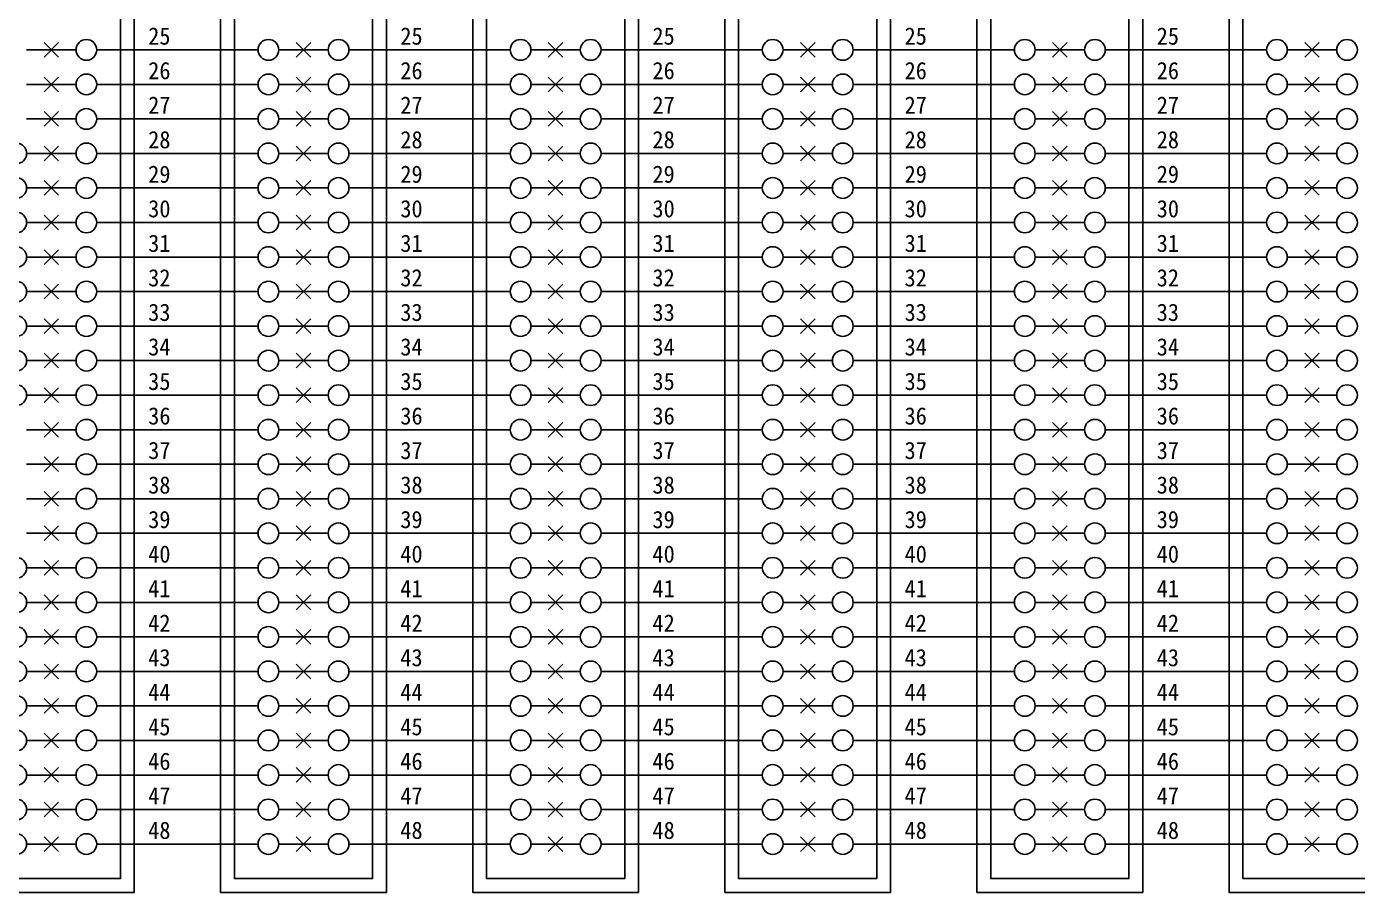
# Model space of a CAD drawing. Extents: x 11696 to 12866, y -1080 to -251.
# Drawn here: x 12125.9 to 12357.1, y -703.2 to -552.8 of the extents above; entities that cross this region are included whole.
import ezdxf
from ezdxf.enums import TextEntityAlignment as Align

# ---------------------------------------------------------------- set-up
doc = ezdxf.new("R2010")
doc.units = 0
doc.header["$LTSCALE"] = 10
doc.header["$MEASUREMENT"] = 0
for name, color, linetype in [('TN-CABL', 4, 'Continuous'), ('TN-TABL', 3, 'Continuous'), ('TN-TEXT', 3, 'Continuous')]:
    doc.layers.add(name, color=color, linetype=linetype)
doc.styles.get("Standard").update_dxf_attribs({"font": 'GulimChe.ttf'})

msp = doc.modelspace()

# ---------------------------------------------------------------- linework, layer by layer
at = {"layer": 'TN-CABL', "flags": 128}
for points in [[(12134.47, -556.85), (12125.88, -556.85)], [(12138.07, -556.85), (12166.09, -556.85)], [(12178.27, -556.85), (12169.68, -556.85)], [(12181.87, -556.85), (12209.89, -556.85)], [(12222.07, -556.85), (12213.48, -556.85)], [(12225.67, -556.85), (12253.69, -556.85)], [(12265.87, -556.85), (12257.28, -556.85)], [(12269.47, -556.85), (12297.49, -556.85)], [(12309.67, -556.85), (12301.08, -556.85)], [(12313.27, -556.85), (12341.29, -556.85)], [(12353.47, -556.85), (12344.88, -556.85)], [(12134.47, -562.85), (12125.88, -562.85)], [(12166.09, -562.85), (12138.07, -562.85)], [(12178.27, -562.85), (12169.68, -562.85)], [(12209.89, -562.85), (12181.87, -562.85)], [(12222.07, -562.85), (12213.48, -562.85)], [(12253.69, -562.85), (12225.67, -562.85)], [(12265.87, -562.85), (12257.28, -562.85)], [(12297.49, -562.85), (12269.47, -562.85)], [(12309.67, -562.85), (12301.08, -562.85)], [(12341.29, -562.85), (12313.27, -562.85)], [(12353.47, -562.85), (12344.88, -562.85)], [(12134.47, -568.85), (12125.88, -568.85)], [(12166.09, -568.85), (12138.07, -568.85)], [(12178.27, -568.85), (12169.68, -568.85)], [(12209.89, -568.85), (12181.87, -568.85)], [(12222.07, -568.85), (12213.48, -568.85)], [(12253.69, -568.85), (12225.67, -568.85)], [(12265.87, -568.85), (12257.28, -568.85)], [(12297.49, -568.85), (12269.47, -568.85)], [(12309.67, -568.85), (12301.08, -568.85)], [(12341.29, -568.85), (12313.27, -568.85)], [(12353.47, -568.85), (12344.88, -568.85)], [(12134.47, -574.85), (12125.88, -574.85)], [(12166.09, -574.85), (12138.07, -574.85)], [(12178.27, -574.85), (12169.68, -574.85)], [(12209.89, -574.85), (12181.87, -574.85)], [(12222.07, -574.85), (12213.48, -574.85)], [(12253.69, -574.85), (12225.67, -574.85)], [(12265.87, -574.85), (12257.28, -574.85)], [(12297.49, -574.85), (12269.47, -574.85)], [(12309.67, -574.85), (12301.08, -574.85)], [(12341.29, -574.85), (12313.27, -574.85)], [(12353.47, -574.85), (12344.88, -574.85)], [(12134.47, -580.85), (12125.88, -580.85)], [(12166.09, -580.85), (12138.07, -580.85)], [(12178.27, -580.85), (12169.68, -580.85)], [(12209.89, -580.85), (12181.87, -580.85)], [(12222.07, -580.85), (12213.48, -580.85)], [(12253.69, -580.85), (12225.67, -580.85)], [(12265.87, -580.85), (12257.28, -580.85)], [(12297.49, -580.85), (12269.47, -580.85)], [(12309.67, -580.85), (12301.08, -580.85)], [(12341.29, -580.85), (12313.27, -580.85)], [(12353.47, -580.85), (12344.88, -580.85)], [(12134.47, -586.85), (12125.88, -586.85)], [(12166.09, -586.85), (12138.07, -586.85)], [(12178.27, -586.85), (12169.68, -586.85)], [(12209.89, -586.85), (12181.87, -586.85)], [(12222.07, -586.85), (12213.48, -586.85)], [(12253.69, -586.85), (12225.67, -586.85)], [(12265.87, -586.85), (12257.28, -586.85)], [(12297.49, -586.85), (12269.47, -586.85)], [(12309.67, -586.85), (12301.08, -586.85)], [(12341.29, -586.85), (12313.27, -586.85)], [(12353.47, -586.85), (12344.88, -586.85)], [(12134.47, -592.85), (12125.88, -592.85)], [(12166.09, -592.85), (12138.07, -592.85)], [(12178.27, -592.85), (12169.68, -592.85)], [(12209.89, -592.85), (12181.87, -592.85)], [(12222.07, -592.85), (12213.48, -592.85)], [(12253.69, -592.85), (12225.67, -592.85)], [(12265.87, -592.85), (12257.28, -592.85)], [(12297.49, -592.85), (12269.47, -592.85)], [(12309.67, -592.85), (12301.08, -592.85)], [(12341.29, -592.85), (12313.27, -592.85)], [(12353.47, -592.85), (12344.88, -592.85)], [(12134.47, -598.85), (12125.88, -598.85)], [(12166.09, -598.85), (12138.07, -598.85)], [(12178.27, -598.85), (12169.68, -598.85)], [(12209.89, -598.85), (12181.87, -598.85)], [(12222.07, -598.85), (12213.48, -598.85)], [(12253.69, -598.85), (12225.67, -598.85)], [(12265.87, -598.85), (12257.28, -598.85)], [(12297.49, -598.85), (12269.47, -598.85)], [(12309.67, -598.85), (12301.08, -598.85)], [(12341.29, -598.85), (12313.27, -598.85)], [(12353.47, -598.85), (12344.88, -598.85)], [(12134.47, -604.85), (12125.88, -604.85)], [(12166.09, -604.85), (12138.07, -604.85)], [(12178.27, -604.85), (12169.68, -604.85)], [(12209.89, -604.85), (12181.87, -604.85)], [(12222.07, -604.85), (12213.48, -604.85)], [(12253.69, -604.85), (12225.67, -604.85)], [(12265.87, -604.85), (12257.28, -604.85)], [(12297.49, -604.85), (12269.47, -604.85)], [(12309.67, -604.85), (12301.08, -604.85)], [(12341.29, -604.85), (12313.27, -604.85)], [(12353.47, -604.85), (12344.88, -604.85)], [(12134.47, -610.85), (12125.88, -610.85)], [(12166.09, -610.85), (12138.07, -610.85)], [(12178.27, -610.85), (12169.68, -610.85)], [(12209.89, -610.85), (12181.87, -610.85)], [(12222.07, -610.85), (12213.48, -610.85)], [(12253.69, -610.85), (12225.67, -610.85)], [(12265.87, -610.85), (12257.28, -610.85)], [(12297.49, -610.85), (12269.47, -610.85)], [(12309.67, -610.85), (12301.08, -610.85)], [(12341.29, -610.85), (12313.27, -610.85)], [(12353.47, -610.85), (12344.88, -610.85)], [(12134.47, -616.85), (12125.88, -616.85)], [(12166.09, -616.85), (12138.07, -616.85)], [(12178.27, -616.85), (12169.68, -616.85)], [(12209.89, -616.85), (12181.87, -616.85)], [(12222.07, -616.85), (12213.48, -616.85)], [(12253.69, -616.85), (12225.67, -616.85)], [(12265.87, -616.85), (12257.28, -616.85)], [(12297.49, -616.85), (12269.47, -616.85)], [(12309.67, -616.85), (12301.08, -616.85)], [(12341.29, -616.85), (12313.27, -616.85)], [(12353.47, -616.85), (12344.88, -616.85)], [(12134.47, -622.85), (12125.88, -622.85)], [(12166.09, -622.85), (12138.07, -622.85)], [(12178.27, -622.85), (12169.68, -622.85)], [(12209.89, -622.85), (12181.87, -622.85)], [(12222.07, -622.85), (12213.48, -622.85)], [(12253.69, -622.85), (12225.67, -622.85)], [(12265.87, -622.85), (12257.28, -622.85)], [(12297.49, -622.85), (12269.47, -622.85)], [(12309.67, -622.85), (12301.08, -622.85)], [(12341.29, -622.85), (12313.27, -622.85)], [(12353.47, -622.85), (12344.88, -622.85)], [(12134.47, -628.85), (12125.88, -628.85)], [(12166.09, -628.85), (12138.07, -628.85)], [(12178.27, -628.85), (12169.68, -628.85)], [(12209.89, -628.85), (12181.87, -628.85)], [(12222.07, -628.85), (12213.48, -628.85)], [(12253.69, -628.85), (12225.67, -628.85)], [(12265.87, -628.85), (12257.28, -628.85)], [(12297.49, -628.85), (12269.47, -628.85)], [(12309.67, -628.85), (12301.08, -628.85)], [(12341.29, -628.85), (12313.27, -628.85)], [(12353.47, -628.85), (12344.88, -628.85)], [(12134.47, -634.85), (12125.88, -634.85)], [(12166.09, -634.85), (12138.07, -634.85)], [(12178.27, -634.85), (12169.68, -634.85)], [(12209.89, -634.85), (12181.87, -634.85)], [(12222.07, -634.85), (12213.48, -634.85)], [(12253.69, -634.85), (12225.67, -634.85)], [(12265.87, -634.85), (12257.28, -634.85)], [(12297.49, -634.85), (12269.47, -634.85)], [(12309.67, -634.85), (12301.08, -634.85)], [(12341.29, -634.85), (12313.27, -634.85)], [(12353.47, -634.85), (12344.88, -634.85)], [(12134.47, -640.85), (12125.88, -640.85)], [(12166.09, -640.85), (12138.07, -640.85)], [(12178.27, -640.85), (12169.68, -640.85)], [(12209.89, -640.85), (12181.87, -640.85)], [(12222.07, -640.85), (12213.48, -640.85)], [(12253.69, -640.85), (12225.67, -640.85)], [(12265.87, -640.85), (12257.28, -640.85)], [(12297.49, -640.85), (12269.47, -640.85)], [(12309.67, -640.85), (12301.08, -640.85)], [(12341.29, -640.85), (12313.27, -640.85)], [(12353.47, -640.85), (12344.88, -640.85)], [(12134.47, -646.85), (12125.88, -646.85)], [(12166.09, -646.85), (12138.07, -646.85)], [(12178.27, -646.85), (12169.68, -646.85)], [(12209.89, -646.85), (12181.87, -646.85)], [(12222.07, -646.85), (12213.48, -646.85)], [(12253.69, -646.85), (12225.67, -646.85)], [(12265.87, -646.85), (12257.28, -646.85)], [(12297.49, -646.85), (12269.47, -646.85)], [(12309.67, -646.85), (12301.08, -646.85)], [(12341.29, -646.85), (12313.27, -646.85)], [(12353.47, -646.85), (12344.88, -646.85)], [(12134.47, -652.85), (12125.88, -652.85)], [(12166.09, -652.85), (12138.07, -652.85)], [(12178.27, -652.85), (12169.68, -652.85)], [(12209.89, -652.85), (12181.87, -652.85)], [(12222.07, -652.85), (12213.48, -652.85)], [(12253.69, -652.85), (12225.67, -652.85)], [(12265.87, -652.85), (12257.28, -652.85)], [(12297.49, -652.85), (12269.47, -652.85)], [(12309.67, -652.85), (12301.08, -652.85)], [(12341.29, -652.85), (12313.27, -652.85)], [(12353.47, -652.85), (12344.88, -652.85)], [(12134.47, -658.85), (12125.88, -658.85)], [(12166.09, -658.85), (12138.07, -658.85)], [(12178.27, -658.85), (12169.68, -658.85)], [(12209.89, -658.85), (12181.87, -658.85)], [(12222.07, -658.85), (12213.48, -658.85)], [(12253.69, -658.85), (12225.67, -658.85)], [(12265.87, -658.85), (12257.28, -658.85)], [(12297.49, -658.85), (12269.47, -658.85)], [(12309.67, -658.85), (12301.08, -658.85)], [(12341.29, -658.85), (12313.27, -658.85)], [(12353.47, -658.85), (12344.88, -658.85)], [(12134.47, -664.85), (12125.88, -664.85)], [(12166.09, -664.85), (12138.07, -664.85)], [(12178.27, -664.85), (12169.68, -664.85)], [(12209.89, -664.85), (12181.87, -664.85)], [(12222.07, -664.85), (12213.48, -664.85)], [(12253.69, -664.85), (12225.67, -664.85)], [(12265.87, -664.85), (12257.28, -664.85)], [(12297.49, -664.85), (12269.47, -664.85)], [(12309.67, -664.85), (12301.08, -664.85)], [(12341.29, -664.85), (12313.27, -664.85)], [(12353.47, -664.85), (12344.88, -664.85)], [(12134.47, -670.85), (12125.88, -670.85)], [(12166.09, -670.85), (12138.07, -670.85)], [(12178.27, -670.85), (12169.68, -670.85)], [(12209.89, -670.85), (12181.87, -670.85)], [(12222.07, -670.85), (12213.48, -670.85)], [(12253.69, -670.85), (12225.67, -670.85)], [(12265.87, -670.85), (12257.28, -670.85)], [(12297.49, -670.85), (12269.47, -670.85)], [(12309.67, -670.85), (12301.08, -670.85)], [(12341.29, -670.85), (12313.27, -670.85)], [(12353.47, -670.85), (12344.88, -670.85)], [(12134.47, -676.85), (12125.88, -676.85)], [(12166.09, -676.85), (12138.07, -676.85)], [(12178.27, -676.85), (12169.68, -676.85)], [(12209.89, -676.85), (12181.87, -676.85)], [(12222.07, -676.85), (12213.48, -676.85)], [(12253.69, -676.85), (12225.67, -676.85)], [(12265.87, -676.85), (12257.28, -676.85)], [(12297.49, -676.85), (12269.47, -676.85)], [(12309.67, -676.85), (12301.08, -676.85)], [(12341.29, -676.85), (12313.27, -676.85)], [(12353.47, -676.85), (12344.88, -676.85)], [(12134.47, -682.85), (12125.88, -682.85)], [(12166.09, -682.85), (12138.07, -682.85)], [(12178.27, -682.85), (12169.68, -682.85)], [(12209.89, -682.85), (12181.87, -682.85)], [(12222.07, -682.85), (12213.48, -682.85)], [(12253.69, -682.85), (12225.67, -682.85)], [(12265.87, -682.85), (12257.28, -682.85)], [(12297.49, -682.85), (12269.47, -682.85)], [(12309.67, -682.85), (12301.08, -682.85)], [(12341.29, -682.85), (12313.27, -682.85)], [(12353.47, -682.85), (12344.88, -682.85)], [(12134.47, -688.85), (12125.88, -688.85)], [(12166.09, -688.85), (12138.07, -688.85)], [(12178.27, -688.85), (12169.68, -688.85)], [(12209.89, -688.85), (12181.87, -688.85)], [(12222.07, -688.85), (12213.48, -688.85)], [(12253.69, -688.85), (12225.67, -688.85)], [(12265.87, -688.85), (12257.28, -688.85)], [(12297.49, -688.85), (12269.47, -688.85)], [(12309.67, -688.85), (12301.08, -688.85)], [(12341.29, -688.85), (12313.27, -688.85)], [(12353.47, -688.85), (12344.88, -688.85)], [(12134.47, -694.85), (12125.88, -694.85)], [(12166.09, -694.85), (12138.07, -694.85)], [(12178.27, -694.85), (12169.68, -694.85)], [(12209.89, -694.85), (12181.87, -694.85)], [(12222.07, -694.85), (12213.48, -694.85)], [(12253.69, -694.85), (12225.67, -694.85)], [(12265.87, -694.85), (12257.28, -694.85)], [(12297.49, -694.85), (12269.47, -694.85)], [(12309.67, -694.85), (12301.08, -694.85)], [(12341.29, -694.85), (12313.27, -694.85)], [(12353.47, -694.85), (12344.88, -694.85)]]:
    msp.add_lwpolyline(points, dxfattribs=at)
at = {"layer": 'TN-CABL', "ltscale": 1.5}
for points in [[(12128.91, -555.57), (12131.45, -558.12)], [(12131.45, -555.57), (12128.91, -558.12)], [(12172.71, -555.57), (12175.25, -558.12)], [(12175.25, -555.57), (12172.71, -558.12)], [(12216.51, -555.57), (12219.05, -558.12)], [(12219.05, -555.57), (12216.51, -558.12)], [(12260.31, -555.57), (12262.85, -558.12)], [(12262.85, -555.57), (12260.31, -558.12)], [(12304.11, -555.57), (12306.65, -558.12)], [(12306.65, -555.57), (12304.11, -558.12)], [(12347.91, -555.57), (12350.45, -558.12)], [(12350.45, -555.57), (12347.91, -558.12)], [(12128.91, -561.57), (12131.45, -564.12)], [(12131.45, -561.57), (12128.91, -564.12)], [(12172.71, -561.57), (12175.25, -564.12)], [(12175.25, -561.57), (12172.71, -564.12)], [(12216.51, -561.57), (12219.05, -564.12)], [(12219.05, -561.57), (12216.51, -564.12)], [(12260.31, -561.57), (12262.85, -564.12)], [(12262.85, -561.57), (12260.31, -564.12)], [(12304.11, -561.57), (12306.65, -564.12)], [(12306.65, -561.57), (12304.11, -564.12)], [(12347.91, -561.57), (12350.45, -564.12)], [(12350.45, -561.57), (12347.91, -564.12)], [(12128.91, -567.57), (12131.45, -570.12)], [(12131.45, -567.57), (12128.91, -570.12)], [(12172.71, -567.57), (12175.25, -570.12)], [(12175.25, -567.57), (12172.71, -570.12)], [(12216.51, -567.57), (12219.05, -570.12)], [(12219.05, -567.57), (12216.51, -570.12)], [(12260.31, -567.57), (12262.85, -570.12)], [(12262.85, -567.57), (12260.31, -570.12)], [(12304.11, -567.57), (12306.65, -570.12)], [(12306.65, -567.57), (12304.11, -570.12)], [(12347.91, -567.57), (12350.45, -570.12)], [(12350.45, -567.57), (12347.91, -570.12)], [(12128.91, -573.57), (12131.45, -576.12)], [(12131.45, -573.57), (12128.91, -576.12)], [(12172.71, -573.57), (12175.25, -576.12)], [(12175.25, -573.57), (12172.71, -576.12)], [(12216.51, -573.57), (12219.05, -576.12)], [(12219.05, -573.57), (12216.51, -576.12)], [(12260.31, -573.57), (12262.85, -576.12)], [(12262.85, -573.57), (12260.31, -576.12)], [(12304.11, -573.57), (12306.65, -576.12)], [(12306.65, -573.57), (12304.11, -576.12)], [(12347.91, -573.57), (12350.45, -576.12)], [(12350.45, -573.57), (12347.91, -576.12)], [(12128.91, -579.57), (12131.45, -582.12)], [(12131.45, -579.57), (12128.91, -582.12)], [(12172.71, -579.57), (12175.25, -582.12)], [(12175.25, -579.57), (12172.71, -582.12)], [(12216.51, -579.57), (12219.05, -582.12)], [(12219.05, -579.57), (12216.51, -582.12)], [(12260.31, -579.57), (12262.85, -582.12)], [(12262.85, -579.57), (12260.31, -582.12)], [(12304.11, -579.57), (12306.65, -582.12)], [(12306.65, -579.57), (12304.11, -582.12)], [(12347.91, -579.57), (12350.45, -582.12)], [(12350.45, -579.57), (12347.91, -582.12)], [(12128.91, -585.57), (12131.45, -588.12)], [(12131.45, -585.57), (12128.91, -588.12)], [(12172.71, -585.57), (12175.25, -588.12)], [(12175.25, -585.57), (12172.71, -588.12)], [(12216.51, -585.57), (12219.05, -588.12)], [(12219.05, -585.57), (12216.51, -588.12)], [(12260.31, -585.57), (12262.85, -588.12)], [(12262.85, -585.57), (12260.31, -588.12)], [(12304.11, -585.57), (12306.65, -588.12)], [(12306.65, -585.57), (12304.11, -588.12)], [(12347.91, -585.57), (12350.45, -588.12)], [(12350.45, -585.57), (12347.91, -588.12)], [(12128.91, -591.57), (12131.45, -594.12)], [(12131.45, -591.57), (12128.91, -594.12)], [(12172.71, -591.57), (12175.25, -594.12)], [(12175.25, -591.57), (12172.71, -594.12)], [(12216.51, -591.57), (12219.05, -594.12)], [(12219.05, -591.57), (12216.51, -594.12)], [(12260.31, -591.57), (12262.85, -594.12)], [(12262.85, -591.57), (12260.31, -594.12)], [(12304.11, -591.57), (12306.65, -594.12)], [(12306.65, -591.57), (12304.11, -594.12)], [(12347.91, -591.57), (12350.45, -594.12)], [(12350.45, -591.57), (12347.91, -594.12)], [(12128.91, -597.57), (12131.45, -600.12)], [(12131.45, -597.57), (12128.91, -600.12)], [(12172.71, -597.57), (12175.25, -600.12)], [(12175.25, -597.57), (12172.71, -600.12)], [(12216.51, -597.57), (12219.05, -600.12)], [(12219.05, -597.57), (12216.51, -600.12)], [(12260.31, -597.57), (12262.85, -600.12)], [(12262.85, -597.57), (12260.31, -600.12)], [(12304.11, -597.57), (12306.65, -600.12)], [(12306.65, -597.57), (12304.11, -600.12)], [(12347.91, -597.57), (12350.45, -600.12)], [(12350.45, -597.57), (12347.91, -600.12)], [(12128.91, -603.57), (12131.45, -606.12)], [(12131.45, -603.57), (12128.91, -606.12)], [(12172.71, -603.57), (12175.25, -606.12)], [(12175.25, -603.57), (12172.71, -606.12)], [(12216.51, -603.57), (12219.05, -606.12)], [(12219.05, -603.57), (12216.51, -606.12)], [(12260.31, -603.57), (12262.85, -606.12)], [(12262.85, -603.57), (12260.31, -606.12)], [(12304.11, -603.57), (12306.65, -606.12)], [(12306.65, -603.57), (12304.11, -606.12)], [(12347.91, -603.57), (12350.45, -606.12)], [(12350.45, -603.57), (12347.91, -606.12)], [(12128.91, -609.57), (12131.45, -612.12)], [(12131.45, -609.57), (12128.91, -612.12)], [(12172.71, -609.57), (12175.25, -612.12)], [(12175.25, -609.57), (12172.71, -612.12)], [(12216.51, -609.57), (12219.05, -612.12)], [(12219.05, -609.57), (12216.51, -612.12)], [(12260.31, -609.57), (12262.85, -612.12)], [(12262.85, -609.57), (12260.31, -612.12)], [(12304.11, -609.57), (12306.65, -612.12)], [(12306.65, -609.57), (12304.11, -612.12)], [(12347.91, -609.57), (12350.45, -612.12)], [(12350.45, -609.57), (12347.91, -612.12)], [(12128.91, -615.57), (12131.45, -618.12)], [(12131.45, -615.57), (12128.91, -618.12)], [(12172.71, -615.57), (12175.25, -618.12)], [(12175.25, -615.57), (12172.71, -618.12)], [(12216.51, -615.57), (12219.05, -618.12)], [(12219.05, -615.57), (12216.51, -618.12)], [(12260.31, -615.57), (12262.85, -618.12)], [(12262.85, -615.57), (12260.31, -618.12)], [(12304.11, -615.57), (12306.65, -618.12)], [(12306.65, -615.57), (12304.11, -618.12)], [(12347.91, -615.57), (12350.45, -618.12)], [(12350.45, -615.57), (12347.91, -618.12)], [(12128.91, -621.57), (12131.45, -624.12)], [(12131.45, -621.57), (12128.91, -624.12)], [(12172.71, -621.57), (12175.25, -624.12)], [(12175.25, -621.57), (12172.71, -624.12)], [(12216.51, -621.57), (12219.05, -624.12)], [(12219.05, -621.57), (12216.51, -624.12)], [(12260.31, -621.57), (12262.85, -624.12)], [(12262.85, -621.57), (12260.31, -624.12)], [(12304.11, -621.57), (12306.65, -624.12)], [(12306.65, -621.57), (12304.11, -624.12)], [(12347.91, -621.57), (12350.45, -624.12)], [(12350.45, -621.57), (12347.91, -624.12)], [(12128.91, -627.57), (12131.45, -630.12)], [(12131.45, -627.57), (12128.91, -630.12)], [(12172.71, -627.57), (12175.25, -630.12)], [(12175.25, -627.57), (12172.71, -630.12)], [(12216.51, -627.57), (12219.05, -630.12)], [(12219.05, -627.57), (12216.51, -630.12)], [(12260.31, -627.57), (12262.85, -630.12)], [(12262.85, -627.57), (12260.31, -630.12)], [(12304.11, -627.57), (12306.65, -630.12)], [(12306.65, -627.57), (12304.11, -630.12)], [(12347.91, -627.57), (12350.45, -630.12)], [(12350.45, -627.57), (12347.91, -630.12)], [(12128.91, -633.57), (12131.45, -636.12)], [(12131.45, -633.57), (12128.91, -636.12)], [(12172.71, -633.57), (12175.25, -636.12)], [(12175.25, -633.57), (12172.71, -636.12)], [(12216.51, -633.57), (12219.05, -636.12)], [(12219.05, -633.57), (12216.51, -636.12)], [(12260.31, -633.57), (12262.85, -636.12)], [(12262.85, -633.57), (12260.31, -636.12)], [(12304.11, -633.57), (12306.65, -636.12)], [(12306.65, -633.57), (12304.11, -636.12)], [(12347.91, -633.57), (12350.45, -636.12)], [(12350.45, -633.57), (12347.91, -636.12)], [(12128.91, -639.57), (12131.45, -642.12)], [(12131.45, -639.57), (12128.91, -642.12)], [(12172.71, -639.57), (12175.25, -642.12)], [(12175.25, -639.57), (12172.71, -642.12)], [(12216.51, -639.57), (12219.05, -642.12)], [(12219.05, -639.57), (12216.51, -642.12)], [(12260.31, -639.57), (12262.85, -642.12)], [(12262.85, -639.57), (12260.31, -642.12)], [(12304.11, -639.57), (12306.65, -642.12)], [(12306.65, -639.57), (12304.11, -642.12)], [(12347.91, -639.57), (12350.45, -642.12)], [(12350.45, -639.57), (12347.91, -642.12)], [(12128.91, -645.57), (12131.45, -648.12)], [(12131.45, -645.57), (12128.91, -648.12)], [(12172.71, -645.57), (12175.25, -648.12)], [(12175.25, -645.57), (12172.71, -648.12)], [(12216.51, -645.57), (12219.05, -648.12)], [(12219.05, -645.57), (12216.51, -648.12)], [(12260.31, -645.57), (12262.85, -648.12)], [(12262.85, -645.57), (12260.31, -648.12)], [(12304.11, -645.57), (12306.65, -648.12)], [(12306.65, -645.57), (12304.11, -648.12)], [(12347.91, -645.57), (12350.45, -648.12)], [(12350.45, -645.57), (12347.91, -648.12)], [(12128.91, -651.57), (12131.45, -654.12)], [(12131.45, -651.57), (12128.91, -654.12)], [(12172.71, -651.57), (12175.25, -654.12)], [(12175.25, -651.57), (12172.71, -654.12)], [(12216.51, -651.57), (12219.05, -654.12)], [(12219.05, -651.57), (12216.51, -654.12)], [(12260.31, -651.57), (12262.85, -654.12)], [(12262.85, -651.57), (12260.31, -654.12)], [(12304.11, -651.57), (12306.65, -654.12)], [(12306.65, -651.57), (12304.11, -654.12)], [(12347.91, -651.57), (12350.45, -654.12)], [(12350.45, -651.57), (12347.91, -654.12)], [(12128.91, -657.57), (12131.45, -660.12)], [(12131.45, -657.57), (12128.91, -660.12)], [(12172.71, -657.57), (12175.25, -660.12)], [(12175.25, -657.57), (12172.71, -660.12)], [(12216.51, -657.57), (12219.05, -660.12)], [(12219.05, -657.57), (12216.51, -660.12)], [(12260.31, -657.57), (12262.85, -660.12)], [(12262.85, -657.57), (12260.31, -660.12)], [(12304.11, -657.57), (12306.65, -660.12)], [(12306.65, -657.57), (12304.11, -660.12)], [(12347.91, -657.57), (12350.45, -660.12)], [(12350.45, -657.57), (12347.91, -660.12)], [(12128.91, -663.57), (12131.45, -666.12)], [(12131.45, -663.57), (12128.91, -666.12)], [(12172.71, -663.57), (12175.25, -666.12)], [(12175.25, -663.57), (12172.71, -666.12)], [(12216.51, -663.57), (12219.05, -666.12)], [(12219.05, -663.57), (12216.51, -666.12)], [(12260.31, -663.57), (12262.85, -666.12)], [(12262.85, -663.57), (12260.31, -666.12)], [(12304.11, -663.57), (12306.65, -666.12)], [(12306.65, -663.57), (12304.11, -666.12)], [(12347.91, -663.57), (12350.45, -666.12)], [(12350.45, -663.57), (12347.91, -666.12)], [(12128.91, -669.57), (12131.45, -672.12)], [(12131.45, -669.57), (12128.91, -672.12)], [(12172.71, -669.57), (12175.25, -672.12)], [(12175.25, -669.57), (12172.71, -672.12)], [(12216.51, -669.57), (12219.05, -672.12)], [(12219.05, -669.57), (12216.51, -672.12)], [(12260.31, -669.57), (12262.85, -672.12)], [(12262.85, -669.57), (12260.31, -672.12)], [(12304.11, -669.57), (12306.65, -672.12)], [(12306.65, -669.57), (12304.11, -672.12)], [(12347.91, -669.57), (12350.45, -672.12)], [(12350.45, -669.57), (12347.91, -672.12)], [(12128.91, -675.57), (12131.45, -678.12)], [(12131.45, -675.57), (12128.91, -678.12)], [(12172.71, -675.57), (12175.25, -678.12)], [(12175.25, -675.57), (12172.71, -678.12)], [(12216.51, -675.57), (12219.05, -678.12)], [(12219.05, -675.57), (12216.51, -678.12)], [(12260.31, -675.57), (12262.85, -678.12)], [(12262.85, -675.57), (12260.31, -678.12)], [(12304.11, -675.57), (12306.65, -678.12)], [(12306.65, -675.57), (12304.11, -678.12)], [(12347.91, -675.57), (12350.45, -678.12)], [(12350.45, -675.57), (12347.91, -678.12)], [(12128.91, -681.57), (12131.45, -684.12)], [(12131.45, -681.57), (12128.91, -684.12)], [(12172.71, -681.57), (12175.25, -684.12)], [(12175.25, -681.57), (12172.71, -684.12)], [(12216.51, -681.57), (12219.05, -684.12)], [(12219.05, -681.57), (12216.51, -684.12)], [(12260.31, -681.57), (12262.85, -684.12)], [(12262.85, -681.57), (12260.31, -684.12)], [(12304.11, -681.57), (12306.65, -684.12)], [(12306.65, -681.57), (12304.11, -684.12)], [(12347.91, -681.57), (12350.45, -684.12)], [(12350.45, -681.57), (12347.91, -684.12)], [(12128.91, -687.57), (12131.45, -690.12)], [(12131.45, -687.57), (12128.91, -690.12)], [(12172.71, -687.57), (12175.25, -690.12)], [(12175.25, -687.57), (12172.71, -690.12)], [(12216.51, -687.57), (12219.05, -690.12)], [(12219.05, -687.57), (12216.51, -690.12)], [(12260.31, -687.57), (12262.85, -690.12)], [(12262.85, -687.57), (12260.31, -690.12)], [(12304.11, -687.57), (12306.65, -690.12)], [(12306.65, -687.57), (12304.11, -690.12)], [(12347.91, -687.57), (12350.45, -690.12)], [(12350.45, -687.57), (12347.91, -690.12)], [(12128.91, -693.57), (12131.45, -696.12)], [(12131.45, -693.57), (12128.91, -696.12)], [(12172.71, -693.57), (12175.25, -696.12)], [(12175.25, -693.57), (12172.71, -696.12)], [(12216.51, -693.57), (12219.05, -696.12)], [(12219.05, -693.57), (12216.51, -696.12)], [(12260.31, -693.57), (12262.85, -696.12)], [(12262.85, -693.57), (12260.31, -696.12)], [(12304.11, -693.57), (12306.65, -696.12)], [(12306.65, -693.57), (12304.11, -696.12)], [(12347.91, -693.57), (12350.45, -696.12)], [(12350.45, -693.57), (12347.91, -696.12)]]:
    msp.add_lwpolyline(points, dxfattribs=at)
at = {"layer": 'TN-TABL'}
for points in [[(12115.78, -404.45), (12144.58, -404.45), (12144.58, -703.25), (12115.78, -703.25)], [(12159.58, -404.45), (12188.38, -404.45), (12188.38, -703.25), (12159.58, -703.25)], [(12203.38, -404.45), (12232.18, -404.45), (12232.18, -703.25), (12203.38, -703.25)], [(12247.18, -404.45), (12275.98, -404.45), (12275.98, -703.25), (12247.18, -703.25)], [(12290.98, -404.45), (12319.78, -404.45), (12319.78, -703.25), (12290.98, -703.25)], [(12334.78, -404.45), (12363.58, -404.45), (12363.58, -703.25), (12334.78, -703.25)], [(12118.18, -406.85), (12142.18, -406.85), (12142.18, -700.85), (12118.18, -700.85)], [(12161.98, -406.85), (12185.98, -406.85), (12185.98, -700.85), (12161.98, -700.85)], [(12205.78, -406.85), (12229.78, -406.85), (12229.78, -700.85), (12205.78, -700.85)], [(12249.58, -406.85), (12273.58, -406.85), (12273.58, -700.85), (12249.58, -700.85)], [(12293.38, -406.85), (12317.38, -406.85), (12317.38, -700.85), (12293.38, -700.85)], [(12337.18, -406.85), (12361.18, -406.85), (12361.18, -700.85), (12337.18, -700.85)]]:
    msp.add_lwpolyline(points, close=True, dxfattribs=at)
at = {"layer": 'TN-TABL', "ltscale": 0.6}
for centre in [(12136.27, -556.85), (12167.89, -556.85), (12180.07, -556.85), (12211.69, -556.85), (12223.87, -556.85), (12255.49, -556.85), (12267.67, -556.85), (12299.29, -556.85), (12311.47, -556.85), (12343.09, -556.85), (12355.27, -556.85), (12136.27, -562.85), (12167.89, -562.85), (12180.07, -562.85), (12211.69, -562.85), (12223.87, -562.85), (12255.49, -562.85), (12267.67, -562.85), (12299.29, -562.85), (12311.47, -562.85), (12343.09, -562.85), (12355.27, -562.85), (12136.27, -568.85), (12167.89, -568.85), (12180.07, -568.85), (12211.69, -568.85), (12223.87, -568.85), (12255.49, -568.85), (12267.67, -568.85), (12299.29, -568.85), (12311.47, -568.85), (12343.09, -568.85), (12355.27, -568.85), (12124.09, -574.85), (12136.27, -574.85), (12167.89, -574.85), (12180.07, -574.85), (12211.69, -574.85), (12223.87, -574.85), (12255.49, -574.85), (12267.67, -574.85), (12299.29, -574.85), (12311.47, -574.85), (12343.09, -574.85), (12355.27, -574.85), (12124.09, -580.85), (12136.27, -580.85), (12167.89, -580.85), (12180.07, -580.85), (12211.69, -580.85), (12223.87, -580.85), (12255.49, -580.85), (12267.67, -580.85), (12299.29, -580.85), (12311.47, -580.85), (12343.09, -580.85), (12355.27, -580.85), (12124.09, -586.85), (12136.27, -586.85), (12167.89, -586.85), (12180.07, -586.85), (12211.69, -586.85), (12223.87, -586.85), (12255.49, -586.85), (12267.67, -586.85), (12299.29, -586.85), (12311.47, -586.85), (12343.09, -586.85), (12355.27, -586.85), (12124.09, -592.85), (12136.27, -592.85), (12167.89, -592.85), (12180.07, -592.85), (12211.69, -592.85), (12223.87, -592.85), (12255.49, -592.85), (12267.67, -592.85), (12299.29, -592.85), (12311.47, -592.85), (12343.09, -592.85), (12355.27, -592.85), (12124.09, -598.85), (12136.27, -598.85), (12167.89, -598.85), (12180.07, -598.85), (12211.69, -598.85), (12223.87, -598.85), (12255.49, -598.85), (12267.67, -598.85), (12299.29, -598.85), (12311.47, -598.85), (12343.09, -598.85), (12355.27, -598.85), (12124.09, -604.85), (12136.27, -604.85), (12167.89, -604.85), (12180.07, -604.85), (12211.69, -604.85), (12223.87, -604.85), (12255.49, -604.85), (12267.67, -604.85), (12299.29, -604.85), (12311.47, -604.85), (12343.09, -604.85), (12355.27, -604.85), (12124.09, -610.85), (12136.27, -610.85), (12167.89, -610.85), (12180.07, -610.85), (12211.69, -610.85), (12223.87, -610.85), (12255.49, -610.85), (12267.67, -610.85), (12299.29, -610.85), (12311.47, -610.85), (12343.09, -610.85), (12355.27, -610.85), (12124.09, -616.85), (12136.27, -616.85), (12167.89, -616.85), (12180.07, -616.85), (12211.69, -616.85), (12223.87, -616.85), (12255.49, -616.85), (12267.67, -616.85), (12299.29, -616.85), (12311.47, -616.85), (12343.09, -616.85), (12355.27, -616.85), (12136.27, -622.85), (12167.89, -622.85), (12180.07, -622.85), (12211.69, -622.85), (12223.87, -622.85), (12255.49, -622.85), (12267.67, -622.85), (12299.29, -622.85), (12311.47, -622.85), (12343.09, -622.85), (12355.27, -622.85), (12136.27, -628.85), (12167.89, -628.85), (12180.07, -628.85), (12211.69, -628.85), (12223.87, -628.85), (12255.49, -628.85), (12267.67, -628.85), (12299.29, -628.85), (12311.47, -628.85), (12343.09, -628.85), (12355.27, -628.85), (12136.27, -634.85), (12167.89, -634.85), (12180.07, -634.85), (12211.69, -634.85), (12223.87, -634.85), (12255.49, -634.85), (12267.67, -634.85), (12299.29, -634.85), (12311.47, -634.85), (12343.09, -634.85), (12355.27, -634.85), (12136.27, -640.85), (12167.89, -640.85), (12180.07, -640.85), (12211.69, -640.85), (12223.87, -640.85), (12255.49, -640.85), (12267.67, -640.85), (12299.29, -640.85), (12311.47, -640.85), (12343.09, -640.85), (12355.27, -640.85), (12124.09, -646.85), (12136.27, -646.85), (12167.89, -646.85), (12180.07, -646.85), (12211.69, -646.85), (12223.87, -646.85), (12255.49, -646.85), (12267.67, -646.85), (12299.29, -646.85), (12311.47, -646.85), (12343.09, -646.85), (12355.27, -646.85), (12124.09, -652.85), (12136.27, -652.85), (12167.89, -652.85), (12180.07, -652.85), (12211.69, -652.85), (12223.87, -652.85), (12255.49, -652.85), (12267.67, -652.85), (12299.29, -652.85), (12311.47, -652.85), (12343.09, -652.85), (12355.27, -652.85), (12124.09, -658.85), (12136.27, -658.85), (12167.89, -658.85), (12180.07, -658.85), (12211.69, -658.85), (12223.87, -658.85), (12255.49, -658.85), (12267.67, -658.85), (12299.29, -658.85), (12311.47, -658.85), (12343.09, -658.85), (12355.27, -658.85), (12124.09, -664.85), (12136.27, -664.85), (12167.89, -664.85), (12180.07, -664.85), (12211.69, -664.85), (12223.87, -664.85), (12255.49, -664.85), (12267.67, -664.85), (12299.29, -664.85), (12311.47, -664.85), (12343.09, -664.85), (12355.27, -664.85), (12124.09, -670.85), (12136.27, -670.85), (12167.89, -670.85), (12180.07, -670.85), (12211.69, -670.85), (12223.87, -670.85), (12255.49, -670.85), (12267.67, -670.85), (12299.29, -670.85), (12311.47, -670.85), (12343.09, -670.85), (12355.27, -670.85), (12124.09, -676.85), (12136.27, -676.85), (12167.89, -676.85), (12180.07, -676.85), (12211.69, -676.85), (12223.87, -676.85), (12255.49, -676.85), (12267.67, -676.85), (12299.29, -676.85), (12311.47, -676.85), (12343.09, -676.85), (12355.27, -676.85), (12124.09, -682.85), (12136.27, -682.85), (12167.89, -682.85), (12180.07, -682.85), (12211.69, -682.85), (12223.87, -682.85), (12255.49, -682.85), (12267.67, -682.85), (12299.29, -682.85), (12311.47, -682.85), (12343.09, -682.85), (12355.27, -682.85), (12124.09, -688.85), (12136.27, -688.85), (12167.89, -688.85), (12180.07, -688.85), (12211.69, -688.85), (12223.87, -688.85), (12255.49, -688.85), (12267.67, -688.85), (12299.29, -688.85), (12311.47, -688.85), (12343.09, -688.85), (12355.27, -688.85), (12124.09, -694.85), (12136.27, -694.85), (12167.89, -694.85), (12180.07, -694.85), (12211.69, -694.85), (12223.87, -694.85), (12255.49, -694.85), (12267.67, -694.85), (12299.29, -694.85), (12311.47, -694.85), (12343.09, -694.85), (12355.27, -694.85)]:
    msp.add_circle(centre, 1.8, dxfattribs=at)

# ---------------------------------------------------------------- texts
at = {"layer": 'TN-TEXT'}
for s, p in [('25', (12148.94, -554.45)), ('25', (12192.74, -554.45)), ('25', (12236.54, -554.45)), ('25', (12280.34, -554.45)), ('25', (12324.14, -554.45)), ('26', (12148.94, -560.45)), ('26', (12192.74, -560.45)), ('26', (12236.54, -560.45)), ('26', (12280.34, -560.45)), ('26', (12324.14, -560.45)), ('27', (12148.94, -566.45)), ('27', (12192.74, -566.45)), ('27', (12236.54, -566.45)), ('27', (12280.34, -566.45)), ('27', (12324.14, -566.45)), ('28', (12148.94, -572.45)), ('28', (12192.74, -572.45)), ('28', (12236.54, -572.45)), ('28', (12280.34, -572.45)), ('28', (12324.14, -572.45)), ('29', (12148.94, -578.45)), ('29', (12192.74, -578.45)), ('29', (12236.54, -578.45)), ('29', (12280.34, -578.45)), ('29', (12324.14, -578.45)), ('30', (12148.94, -584.45)), ('30', (12192.74, -584.45)), ('30', (12236.54, -584.45)), ('30', (12280.34, -584.45)), ('30', (12324.14, -584.45)), ('31', (12148.94, -590.45)), ('31', (12192.74, -590.45)), ('31', (12236.54, -590.45)), ('31', (12280.34, -590.45)), ('31', (12324.14, -590.45)), ('32', (12148.94, -596.45)), ('32', (12192.74, -596.45)), ('32', (12236.54, -596.45)), ('32', (12280.34, -596.45)), ('32', (12324.14, -596.45)), ('33', (12148.94, -602.45)), ('33', (12192.74, -602.45)), ('33', (12236.54, -602.45)), ('33', (12280.34, -602.45)), ('33', (12324.14, -602.45)), ('34', (12148.94, -608.45)), ('34', (12192.74, -608.45)), ('34', (12236.54, -608.45)), ('34', (12280.34, -608.45)), ('34', (12324.14, -608.45)), ('35', (12148.94, -614.45)), ('35', (12192.74, -614.45)), ('35', (12236.54, -614.45)), ('35', (12280.34, -614.45)), ('35', (12324.14, -614.45)), ('36', (12148.94, -620.45)), ('36', (12192.74, -620.45)), ('36', (12236.54, -620.45)), ('36', (12280.34, -620.45)), ('36', (12324.14, -620.45)), ('37', (12148.94, -626.45)), ('37', (12192.74, -626.45)), ('37', (12236.54, -626.45)), ('37', (12280.34, -626.45)), ('37', (12324.14, -626.45)), ('38', (12148.94, -632.45)), ('38', (12192.74, -632.45)), ('38', (12236.54, -632.45)), ('38', (12280.34, -632.45)), ('38', (12324.14, -632.45)), ('39', (12148.94, -638.45)), ('39', (12192.74, -638.45)), ('39', (12236.54, -638.45)), ('39', (12280.34, -638.45)), ('39', (12324.14, -638.45)), ('40', (12148.94, -644.45)), ('40', (12192.74, -644.45)), ('40', (12236.54, -644.45)), ('40', (12280.34, -644.45)), ('40', (12324.14, -644.45)), ('41', (12148.94, -650.45)), ('41', (12192.74, -650.45)), ('41', (12236.54, -650.45)), ('41', (12280.34, -650.45)), ('41', (12324.14, -650.45)), ('42', (12148.94, -656.45)), ('42', (12192.74, -656.45)), ('42', (12236.54, -656.45)), ('42', (12280.34, -656.45)), ('42', (12324.14, -656.45)), ('43', (12148.94, -662.45)), ('43', (12192.74, -662.45)), ('43', (12236.54, -662.45)), ('43', (12280.34, -662.45)), ('43', (12324.14, -662.45)), ('44', (12148.94, -668.45)), ('44', (12192.74, -668.45)), ('44', (12236.54, -668.45)), ('44', (12280.34, -668.45)), ('44', (12324.14, -668.45)), ('45', (12148.94, -674.45)), ('45', (12192.74, -674.45)), ('45', (12236.54, -674.45)), ('45', (12280.34, -674.45)), ('45', (12324.14, -674.45)), ('46', (12148.94, -680.45)), ('46', (12192.74, -680.45)), ('46', (12236.54, -680.45)), ('46', (12280.34, -680.45)), ('46', (12324.14, -680.45)), ('47', (12148.94, -686.45)), ('47', (12192.74, -686.45)), ('47', (12236.54, -686.45)), ('47', (12280.34, -686.45)), ('47', (12324.14, -686.45)), ('48', (12148.94, -692.45)), ('48', (12192.74, -692.45)), ('48', (12236.54, -692.45)), ('48', (12280.34, -692.45)), ('48', (12324.14, -692.45))]:
    msp.add_text(s, height=3, dxfattribs=at).set_placement(p, align=Align.MIDDLE_CENTER)

doc.saveas('drawing.dxf')
